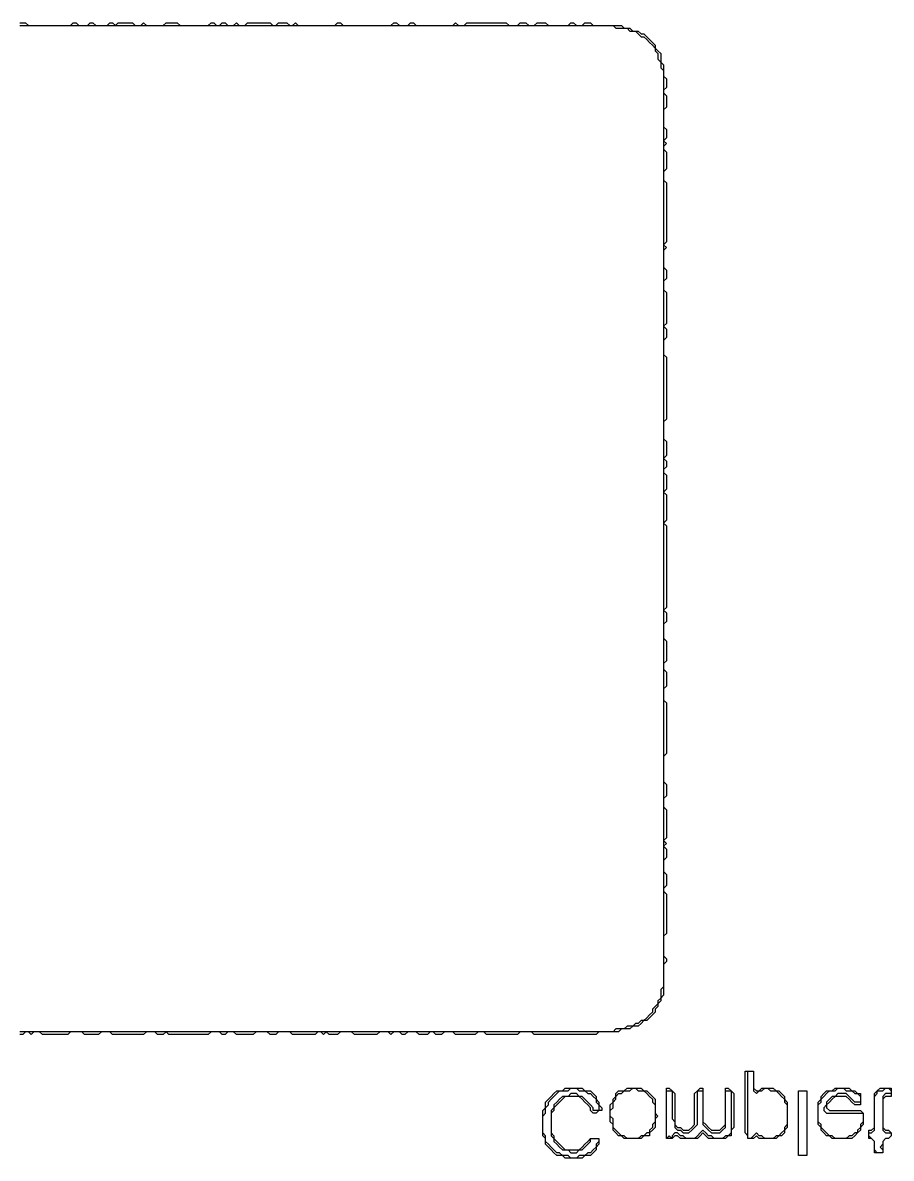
# Model space of a CAD drawing. Header units: metres. Extents: x 160 to 1373, y 49 to 936.
# Drawn here: x 469 to 778, y 49 to 453 of the extents above; entities that cross this region are included whole.
import ezdxf

# ---------------------------------------------------------------- set-up
doc = ezdxf.new("R2010")
doc.units = ezdxf.units.M

msp = doc.modelspace()

# ---------------------------------------------------------------- linework, layer by layer
msp.add_polyline3d([(468, 452, 0), (469, 452, 0), (470, 452, 0), (471, 452, 0), (472, 452, 0), (473, 452, 0), (474, 452, 0), (475, 452, 0), (476, 452, 0), (477, 452, 0), (478, 452, 0), (479, 452, 0), (480, 452, 0), (481, 452, 0), (482, 452, 0), (483, 452, 0), (484, 452, 0), (485, 452, 0), (486, 452, 0), (487, 452, 0), (488, 452, 0), (489, 452, 0), (490, 452, 0), (491, 452, 0), (492, 452, 0), (493, 452, 0), (494, 452, 0), (495, 452, 0), (496, 452, 0), (497, 452, 0), (498, 452, 0), (499, 452, 0), (500, 452, 0), (501, 452, 0), (502, 452, 0), (503, 452, 0), (504, 452, 0), (505, 452, 0), (506, 452, 0), (507, 452, 0), (508, 452, 0), (509, 452, 0), (510, 452, 0), (511, 452, 0), (512, 452, 0), (513, 452, 0), (514, 452, 0), (515, 452, 0), (516, 452, 0), (517, 452, 0), (518, 452, 0), (519, 452, 0), (520, 452, 0), (521, 452, 0), (522, 452, 0), (523, 452, 0), (524, 452, 0), (525, 452, 0), (526, 452, 0), (527, 452, 0), (528, 452, 0), (529, 452, 0), (530, 452, 0), (531, 452, 0), (532, 452, 0), (533, 452, 0), (534, 452, 0), (535, 452, 0), (536, 452, 0), (537, 452, 0), (538, 452, 0), (539, 452, 0), (540, 452, 0), (541, 452, 0), (542, 452, 0), (543, 452, 0), (544, 452, 0), (545, 452, 0), (546, 452, 0), (547, 452, 0), (548, 452, 0), (549, 452, 0), (550, 452, 0), (551, 452, 0), (552, 452, 0), (553, 452, 0), (554, 452, 0), (555, 452, 0), (556, 452, 0), (557, 452, 0), (558, 452, 0), (559, 452, 0), (560, 452, 0), (561, 452, 0), (562, 452, 0), (563, 452, 0), (564, 452, 0), (565, 452, 0), (566, 452, 0), (567, 452, 0), (568, 452, 0), (569, 452, 0), (570, 452, 0), (571, 452, 0), (572, 452, 0), (573, 452, 0), (574, 452, 0), (575, 452, 0), (576, 452, 0), (577, 452, 0), (578, 452, 0), (579, 452, 0), (580, 452, 0), (581, 452, 0), (582, 452, 0), (583, 452, 0), (584, 452, 0), (585, 452, 0), (586, 452, 0), (587, 452, 0), (588, 452, 0), (589, 452, 0), (590, 452, 0), (591, 452, 0), (592, 452, 0), (593, 452, 0), (594, 452, 0), (595, 452, 0), (596, 452, 0), (597, 452, 0), (598, 452, 0), (599, 452, 0), (600, 452, 0), (601, 452, 0), (602, 452, 0), (603, 452, 0), (604, 452, 0), (605, 452, 0), (606, 452, 0), (607, 452, 0), (608, 452, 0), (609, 452, 0), (610, 452, 0), (611, 452, 0), (612, 452, 0), (613, 452, 0), (614, 452, 0), (615, 452, 0), (616, 452, 0), (617, 452, 0), (618, 452, 0), (619, 452, 0), (620, 452, 0), (621, 452, 0), (622, 452, 0), (623, 452, 0), (624, 452, 0), (625, 452, 0), (626, 452, 0), (627, 452, 0), (628, 452, 0), (629, 452, 0), (630, 452, 0), (631, 452, 0), (632, 452, 0), (633, 452, 0), (634, 452, 0), (635, 452, 0), (636, 452, 0), (637, 452, 0), (638, 452, 0), (639, 452, 0), (640, 452, 0), (641, 452, 0), (642, 452, 0), (643, 452, 0), (644, 452, 0), (645, 452, 0), (646, 452, 0), (647, 452, 0), (648, 452, 0), (649, 452, 0), (650, 452, 0), (651, 452, 0), (652, 452, 0), (653, 452, 0), (654, 452, 0), (655, 452, 0), (656, 452, 0), (657, 452, 0), (658, 452, 0), (659, 452, 0), (660, 452, 0), (661, 452, 0), (662, 452, 0), (663, 452, 0), (664, 452, 0), (665, 452, 0), (666, 452, 0), (667, 452, 0), (668, 452, 0), (669, 452, 0), (670, 452, 0), (671, 452, 0), (672, 452, 0), (673, 452, 0), (674, 452, 0), (675, 452, 0), (676, 452, 0), (677, 452, 0), (678, 452, 0), (679, 452, 0), (680, 451, 0), (681, 451, 0), (682, 451, 0), (683, 451, 0), (684, 451, 0), (685, 450, 0), (686, 450, 0), (687, 450, 0), (688, 449, 0), (689, 448, 0), (690, 448, 0), (691, 447, 0), (692, 446, 0), (693, 445, 0), (694, 444, 0), (694, 443, 0), (695, 442, 0), (695, 441, 0), (695, 440, 0), (696, 439, 0), (696, 438, 0), (696, 437, 0), (697, 436, 0), (697, 435, 0), (697, 434, 0), (697, 433, 0), (697, 432, 0), (697, 431, 0), (697, 430, 0), (697, 429, 0), (697, 428, 0), (697, 427, 0), (697, 426, 0), (697, 425, 0), (697, 424, 0), (697, 423, 0), (697, 422, 0), (697, 421, 0), (697, 420, 0), (697, 419, 0), (697, 418, 0), (697, 417, 0), (697, 416, 0), (697, 415, 0), (697, 414, 0), (697, 413, 0), (697, 412, 0), (697, 411, 0), (697, 410, 0), (697, 409, 0), (697, 408, 0), (697, 407, 0), (697, 406, 0), (697, 405, 0), (697, 404, 0), (697, 403, 0), (697, 402, 0), (697, 401, 0), (697, 400, 0), (697, 399, 0), (697, 398, 0), (697, 397, 0), (697, 396, 0), (697, 395, 0), (697, 394, 0), (697, 393, 0), (697, 392, 0), (697, 391, 0), (697, 390, 0), (697, 389, 0), (697, 388, 0), (697, 387, 0), (697, 386, 0), (697, 385, 0), (697, 384, 0), (697, 383, 0), (697, 382, 0), (697, 381, 0), (697, 380, 0), (697, 379, 0), (697, 378, 0), (697, 377, 0), (697, 376, 0), (697, 375, 0), (697, 374, 0), (697, 373, 0), (697, 372, 0), (697, 371, 0), (697, 370, 0), (697, 369, 0), (697, 368, 0), (697, 367, 0), (697, 366, 0), (697, 365, 0), (697, 364, 0), (697, 363, 0), (697, 362, 0), (697, 361, 0), (697, 360, 0), (697, 359, 0), (697, 358, 0), (697, 357, 0), (697, 356, 0), (697, 355, 0), (697, 354, 0), (697, 353, 0), (697, 352, 0), (697, 351, 0), (697, 350, 0), (697, 349, 0), (697, 348, 0), (697, 347, 0), (697, 346, 0), (697, 345, 0), (697, 344, 0), (697, 343, 0), (697, 342, 0), (697, 341, 0), (697, 340, 0), (697, 339, 0), (697, 338, 0), (697, 337, 0), (697, 336, 0), (697, 335, 0), (697, 334, 0), (697, 333, 0), (697, 332, 0), (697, 331, 0), (697, 330, 0), (697, 329, 0), (697, 328, 0), (697, 327, 0), (697, 326, 0), (697, 325, 0), (697, 324, 0), (697, 323, 0), (697, 322, 0), (697, 321, 0), (697, 320, 0), (697, 319, 0), (697, 318, 0), (697, 317, 0), (697, 316, 0), (697, 315, 0), (697, 314, 0), (697, 313, 0), (697, 312, 0), (697, 311, 0), (697, 310, 0), (697, 309, 0), (697, 308, 0), (697, 307, 0), (697, 306, 0), (697, 305, 0), (697, 304, 0), (697, 303, 0), (697, 302, 0), (697, 301, 0), (697, 300, 0), (697, 299, 0), (697, 298, 0), (697, 297, 0), (697, 296, 0), (697, 295, 0), (697, 294, 0), (697, 293, 0), (697, 292, 0), (697, 291, 0), (697, 290, 0), (697, 289, 0), (697, 288, 0), (697, 287, 0), (697, 286, 0), (697, 285, 0), (697, 284, 0), (697, 283, 0), (697, 282, 0), (697, 281, 0), (697, 280, 0), (697, 279, 0), (697, 278, 0), (697, 277, 0), (697, 276, 0), (697, 275, 0), (697, 274, 0), (697, 273, 0), (697, 272, 0), (697, 271, 0), (697, 270, 0), (697, 269, 0), (697, 268, 0), (697, 267, 0), (697, 266, 0), (697, 265, 0), (697, 264, 0), (697, 263, 0), (697, 262, 0), (697, 261, 0), (697, 260, 0), (697, 259, 0), (697, 258, 0), (697, 257, 0), (697, 256, 0), (697, 255, 0), (697, 254, 0), (697, 253, 0), (697, 252, 0), (697, 251, 0), (697, 250, 0), (697, 249, 0), (697, 248, 0), (697, 247, 0), (697, 246, 0), (697, 245, 0), (697, 244, 0), (697, 243, 0), (697, 242, 0), (697, 241, 0), (697, 240, 0), (697, 239, 0), (697, 238, 0), (697, 237, 0), (697, 236, 0), (697, 235, 0), (697, 234, 0), (697, 233, 0), (697, 232, 0), (697, 231, 0), (697, 230, 0), (697, 229, 0), (697, 228, 0), (697, 227, 0), (697, 226, 0), (697, 225, 0), (697, 224, 0), (697, 223, 0), (697, 222, 0), (697, 221, 0), (697, 220, 0), (697, 219, 0), (697, 218, 0), (697, 217, 0), (697, 216, 0), (697, 215, 0), (697, 214, 0), (697, 213, 0), (697, 212, 0), (697, 211, 0), (697, 210, 0), (697, 209, 0), (697, 208, 0), (697, 207, 0), (697, 206, 0), (697, 205, 0), (697, 204, 0), (697, 203, 0), (697, 202, 0), (697, 201, 0), (697, 200, 0), (697, 199, 0), (697, 198, 0), (697, 197, 0), (697, 196, 0), (697, 195, 0), (697, 194, 0), (697, 193, 0), (697, 192, 0), (697, 191, 0), (697, 190, 0), (697, 189, 0), (697, 188, 0), (697, 187, 0), (697, 186, 0), (697, 185, 0), (697, 184, 0), (697, 183, 0), (697, 182, 0), (697, 181, 0), (697, 180, 0), (697, 179, 0), (697, 178, 0), (697, 177, 0), (697, 176, 0), (697, 175, 0), (697, 174, 0), (697, 173, 0), (697, 172, 0), (697, 171, 0), (697, 170, 0), (697, 169, 0), (697, 168, 0), (697, 167, 0), (697, 166, 0), (697, 165, 0), (697, 164, 0), (697, 163, 0), (697, 162, 0), (697, 161, 0), (697, 160, 0), (697, 159, 0), (697, 158, 0), (697, 157, 0), (697, 156, 0), (697, 155, 0), (697, 154, 0), (697, 153, 0), (697, 152, 0), (697, 151, 0), (697, 150, 0), (697, 149, 0), (697, 148, 0), (697, 147, 0), (697, 146, 0), (697, 145, 0), (697, 144, 0), (697, 143, 0), (697, 142, 0), (697, 141, 0), (697, 140, 0), (697, 139, 0), (697, 138, 0), (697, 137, 0), (697, 136, 0), (697, 135, 0), (697, 134, 0), (697, 133, 0), (697, 132, 0), (697, 131, 0), (697, 130, 0), (697, 129, 0), (697, 128, 0), (697, 127, 0), (697, 126, 0), (697, 125, 0), (697, 124, 0), (697, 123, 0), (697, 122, 0), (697, 121, 0), (697, 120, 0), (697, 119, 0), (697, 118, 0), (697, 117, 0), (697, 116, 0), (697, 115, 0), (697, 114, 0), (697, 113, 0), (697, 112, 0), (697, 111, 0), (697, 110, 0), (696, 109, 0), (696, 108, 0), (696, 107, 0), (696, 106, 0), (695, 105, 0), (695, 104, 0), (694, 103, 0), (693, 102, 0), (693, 101, 0), (692, 100, 0), (691, 99, 0), (690, 98, 0), (689, 98, 0), (688, 97, 0), (687, 97, 0), (686, 96, 0), (685, 96, 0), (684, 96, 0), (683, 95, 0), (682, 95, 0), (681, 95, 0), (680, 95, 0), (679, 94, 0), (678, 94, 0), (677, 94, 0), (676, 94, 0), (675, 94, 0), (674, 94, 0), (673, 94, 0), (672, 94, 0), (671, 94, 0), (670, 94, 0), (669, 94, 0), (668, 94, 0), (667, 94, 0), (666, 94, 0), (665, 94, 0), (664, 94, 0), (663, 94, 0), (662, 94, 0), (661, 94, 0), (660, 94, 0), (659, 94, 0), (658, 94, 0), (657, 94, 0), (656, 94, 0), (655, 94, 0), (654, 94, 0), (653, 94, 0), (652, 94, 0), (651, 94, 0), (650, 94, 0), (649, 94, 0), (648, 94, 0), (647, 94, 0), (646, 94, 0), (645, 94, 0), (644, 94, 0), (643, 94, 0), (642, 94, 0), (641, 94, 0), (640, 94, 0), (639, 94, 0), (638, 94, 0), (637, 94, 0), (636, 94, 0), (635, 94, 0), (634, 94, 0), (633, 94, 0), (632, 94, 0), (631, 94, 0), (630, 94, 0), (629, 94, 0), (628, 94, 0), (627, 94, 0), (626, 94, 0), (625, 94, 0), (624, 94, 0), (623, 94, 0), (622, 94, 0), (621, 94, 0), (620, 94, 0), (619, 94, 0), (618, 94, 0), (617, 94, 0), (616, 94, 0), (615, 94, 0), (614, 94, 0), (613, 94, 0), (612, 94, 0), (611, 94, 0), (610, 94, 0), (609, 94, 0), (608, 94, 0), (607, 94, 0), (606, 94, 0), (605, 94, 0), (604, 94, 0), (603, 94, 0), (602, 94, 0), (601, 94, 0), (600, 94, 0), (599, 94, 0), (598, 94, 0), (597, 94, 0), (596, 94, 0), (595, 94, 0), (594, 94, 0), (593, 94, 0), (592, 94, 0), (591, 94, 0), (590, 94, 0), (589, 94, 0), (588, 94, 0), (587, 94, 0), (586, 94, 0), (585, 94, 0), (584, 94, 0), (583, 94, 0), (582, 94, 0), (581, 94, 0), (580, 94, 0), (579, 94, 0), (578, 94, 0), (577, 94, 0), (576, 94, 0), (575, 94, 0), (574, 94, 0), (573, 94, 0), (572, 94, 0), (571, 94, 0), (570, 94, 0), (569, 94, 0), (568, 94, 0), (567, 94, 0), (566, 94, 0), (565, 94, 0), (564, 94, 0), (563, 94, 0), (562, 94, 0), (561, 94, 0), (560, 94, 0), (559, 94, 0), (558, 94, 0), (557, 94, 0), (556, 94, 0), (555, 94, 0), (554, 94, 0), (553, 94, 0), (552, 94, 0), (551, 94, 0), (550, 94, 0), (549, 94, 0), (548, 94, 0), (547, 94, 0), (546, 94, 0), (545, 94, 0), (544, 94, 0), (543, 94, 0), (542, 94, 0), (541, 94, 0), (540, 94, 0), (539, 94, 0), (538, 94, 0), (537, 94, 0), (536, 94, 0), (535, 94, 0), (534, 94, 0), (533, 94, 0), (532, 94, 0), (531, 94, 0), (530, 94, 0), (529, 94, 0), (528, 94, 0), (527, 94, 0), (526, 94, 0), (525, 94, 0), (524, 94, 0), (523, 94, 0), (522, 94, 0), (521, 94, 0), (520, 94, 0), (519, 94, 0), (518, 94, 0), (517, 94, 0), (516, 94, 0), (515, 94, 0), (514, 94, 0), (513, 94, 0), (512, 94, 0), (511, 94, 0), (510, 94, 0), (509, 94, 0), (508, 94, 0), (507, 94, 0), (506, 94, 0), (505, 94, 0), (504, 94, 0), (503, 94, 0), (502, 94, 0), (501, 94, 0), (500, 94, 0), (499, 94, 0), (498, 94, 0), (497, 94, 0), (496, 94, 0), (495, 94, 0), (494, 94, 0), (493, 94, 0), (492, 94, 0), (491, 94, 0), (490, 94, 0), (489, 94, 0), (488, 94, 0), (487, 94, 0), (486, 94, 0), (485, 94, 0), (484, 94, 0), (483, 94, 0), (482, 94, 0), (481, 94, 0), (480, 94, 0), (479, 94, 0), (478, 94, 0), (477, 94, 0), (476, 94, 0), (475, 94, 0), (474, 94, 0), (473, 94, 0), (472, 94, 0), (471, 94, 0), (470, 94, 0), (469, 94, 0), (468, 94, 0)])
for points in [[(727, 56, 0), (727, 57, 0), (727, 58, 0), (727, 59, 0), (727, 60, 0), (727, 61, 0), (727, 62, 0), (727, 63, 0), (727, 64, 0), (727, 65, 0), (727, 66, 0), (727, 67, 0), (727, 68, 0), (727, 69, 0), (727, 70, 0), (727, 71, 0), (727, 72, 0), (727, 73, 0), (727, 74, 0), (727, 75, 0), (727, 76, 0), (727, 77, 0), (727, 78, 0), (727, 79, 0), (727, 80, 0), (728, 80, 0), (729, 80, 0), (729, 79, 0), (729, 78, 0), (729, 77, 0), (729, 76, 0), (729, 75, 0), (729, 74, 0), (729, 73, 0), (730, 72, 0), (731, 73, 0), (732, 73, 0), (733, 74, 0), (734, 74, 0), (735, 73, 0), (736, 73, 0), (737, 73, 0), (738, 72, 0), (739, 71, 0), (740, 70, 0), (740, 69, 0), (741, 68, 0), (741, 67, 0), (741, 66, 0), (741, 65, 0), (741, 64, 0), (741, 63, 0), (741, 62, 0), (741, 61, 0), (740, 60, 0), (740, 59, 0), (739, 58, 0), (738, 57, 0), (737, 57, 0), (736, 56, 0), (735, 56, 0), (734, 56, 0), (733, 56, 0), (732, 57, 0), (731, 57, 0), (730, 58, 0), (729, 57, 0), (728, 56, 0)], [(664, 49, 0), (663, 50, 0), (662, 50, 0), (661, 50, 0), (660, 51, 0), (659, 51, 0), (658, 52, 0), (657, 53, 0), (656, 54, 0), (655, 55, 0), (655, 56, 0), (655, 57, 0), (654, 58, 0), (654, 59, 0), (654, 60, 0), (654, 61, 0), (654, 62, 0), (654, 63, 0), (654, 64, 0), (655, 65, 0), (655, 66, 0), (655, 67, 0), (656, 68, 0), (656, 69, 0), (657, 70, 0), (658, 71, 0), (659, 72, 0), (660, 73, 0), (661, 73, 0), (662, 73, 0), (663, 73, 0), (664, 74, 0), (665, 74, 0), (666, 74, 0), (667, 73, 0), (668, 73, 0), (669, 73, 0), (670, 72, 0), (671, 72, 0), (672, 71, 0), (673, 70, 0), (673, 69, 0), (674, 68, 0), (674, 67, 0), (674, 66, 0), (673, 66, 0), (672, 66, 0), (672, 67, 0), (671, 68, 0), (670, 69, 0), (669, 70, 0), (668, 71, 0), (667, 71, 0), (666, 72, 0), (665, 72, 0), (664, 72, 0), (663, 71, 0), (662, 71, 0), (661, 71, 0), (660, 70, 0), (659, 69, 0), (658, 68, 0), (658, 67, 0), (657, 66, 0), (657, 65, 0), (657, 64, 0), (657, 63, 0), (657, 62, 0), (657, 61, 0), (657, 60, 0), (657, 59, 0), (657, 58, 0), (657, 57, 0), (658, 56, 0), (658, 55, 0), (659, 54, 0), (660, 53, 0), (661, 52, 0), (662, 52, 0), (663, 52, 0), (664, 51, 0), (665, 51, 0), (666, 51, 0), (667, 52, 0), (668, 52, 0), (669, 53, 0), (670, 54, 0), (671, 55, 0), (671, 56, 0), (672, 56, 0), (673, 56, 0), (674, 56, 0), (674, 55, 0), (673, 54, 0), (673, 53, 0), (672, 52, 0), (671, 51, 0), (670, 51, 0), (669, 50, 0), (668, 50, 0), (667, 50, 0), (666, 49, 0), (665, 49, 0)], [(684, 56, 0), (683, 57, 0), (682, 57, 0), (681, 58, 0), (680, 59, 0), (679, 60, 0), (679, 61, 0), (679, 62, 0), (679, 63, 0), (678, 64, 0), (678, 65, 0), (678, 66, 0), (679, 67, 0), (679, 68, 0), (679, 69, 0), (680, 70, 0), (680, 71, 0), (681, 72, 0), (682, 72, 0), (683, 73, 0), (684, 73, 0), (685, 73, 0), (686, 74, 0), (687, 74, 0), (688, 73, 0), (689, 73, 0), (690, 73, 0), (691, 72, 0), (692, 71, 0), (693, 70, 0), (693, 69, 0), (694, 68, 0), (694, 67, 0), (694, 66, 0), (694, 65, 0), (694, 64, 0), (694, 63, 0), (694, 62, 0), (693, 61, 0), (693, 60, 0), (692, 59, 0), (692, 58, 0), (691, 58, 0), (690, 57, 0), (689, 57, 0), (688, 56, 0), (687, 56, 0), (686, 56, 0), (685, 56, 0)], [(698, 56, 0), (698, 57, 0), (698, 58, 0), (698, 59, 0), (698, 60, 0), (698, 61, 0), (698, 62, 0), (698, 63, 0), (698, 64, 0), (698, 65, 0), (698, 66, 0), (698, 67, 0), (698, 68, 0), (698, 69, 0), (698, 70, 0), (698, 71, 0), (698, 72, 0), (698, 73, 0), (699, 73, 0), (700, 73, 0), (700, 72, 0), (700, 71, 0), (700, 70, 0), (700, 69, 0), (700, 68, 0), (700, 67, 0), (700, 66, 0), (700, 65, 0), (700, 64, 0), (700, 63, 0), (701, 62, 0), (701, 61, 0), (701, 60, 0), (702, 59, 0), (703, 59, 0), (704, 58, 0), (705, 58, 0), (706, 58, 0), (707, 59, 0), (708, 60, 0), (709, 61, 0), (709, 62, 0), (709, 63, 0), (709, 64, 0), (709, 65, 0), (709, 66, 0), (709, 67, 0), (709, 68, 0), (709, 69, 0), (709, 70, 0), (709, 71, 0), (709, 72, 0), (709, 73, 0), (710, 73, 0), (711, 73, 0), (711, 72, 0), (711, 71, 0), (711, 70, 0), (711, 69, 0), (711, 68, 0), (711, 67, 0), (711, 66, 0), (711, 65, 0), (711, 64, 0), (711, 63, 0), (711, 62, 0), (711, 61, 0), (712, 60, 0), (713, 59, 0), (714, 58, 0), (715, 58, 0), (716, 58, 0), (717, 58, 0), (718, 59, 0), (719, 60, 0), (719, 61, 0), (719, 62, 0), (719, 63, 0), (719, 64, 0), (719, 65, 0), (719, 66, 0), (719, 67, 0), (719, 68, 0), (719, 69, 0), (719, 70, 0), (719, 71, 0), (719, 72, 0), (719, 73, 0), (720, 73, 0), (721, 73, 0), (721, 72, 0), (721, 71, 0), (721, 70, 0), (721, 69, 0), (721, 68, 0), (721, 67, 0), (721, 66, 0), (721, 65, 0), (721, 64, 0), (721, 63, 0), (721, 62, 0), (721, 61, 0), (721, 60, 0), (721, 59, 0), (721, 58, 0), (720, 57, 0), (719, 57, 0), (718, 56, 0), (717, 56, 0), (716, 56, 0), (715, 56, 0), (714, 57, 0), (713, 57, 0), (712, 58, 0), (711, 59, 0), (710, 58, 0), (709, 57, 0), (708, 56, 0), (707, 56, 0), (706, 56, 0), (705, 56, 0), (704, 57, 0), (703, 57, 0), (702, 58, 0), (701, 58, 0), (700, 57, 0), (700, 56, 0), (699, 57, 0)], [(745, 50, 0), (745, 51, 0), (745, 52, 0), (745, 53, 0), (745, 54, 0), (745, 55, 0), (745, 56, 0), (745, 57, 0), (745, 58, 0), (745, 59, 0), (745, 60, 0), (745, 61, 0), (745, 62, 0), (745, 63, 0), (745, 64, 0), (745, 65, 0), (745, 66, 0), (745, 67, 0), (745, 68, 0), (745, 69, 0), (745, 70, 0), (745, 71, 0), (745, 72, 0), (745, 73, 0), (746, 73, 0), (747, 73, 0), (748, 73, 0), (748, 72, 0), (748, 71, 0), (748, 70, 0), (748, 69, 0), (748, 68, 0), (748, 67, 0), (748, 66, 0), (748, 65, 0), (748, 64, 0), (748, 63, 0), (748, 62, 0), (748, 61, 0), (748, 60, 0), (748, 59, 0), (748, 58, 0), (748, 57, 0), (748, 56, 0), (748, 55, 0), (748, 54, 0), (748, 53, 0), (748, 52, 0), (748, 51, 0), (748, 50, 0), (747, 50, 0), (746, 50, 0)], [(758, 56, 0), (757, 57, 0), (756, 57, 0), (755, 58, 0), (754, 59, 0), (753, 60, 0), (753, 61, 0), (752, 62, 0), (752, 63, 0), (752, 64, 0), (752, 65, 0), (752, 66, 0), (752, 67, 0), (752, 68, 0), (753, 69, 0), (753, 70, 0), (754, 71, 0), (755, 72, 0), (756, 73, 0), (757, 73, 0), (758, 73, 0), (759, 74, 0), (760, 74, 0), (761, 74, 0), (762, 73, 0), (763, 73, 0), (764, 73, 0), (765, 72, 0), (766, 72, 0), (767, 71, 0), (767, 70, 0), (767, 69, 0), (766, 69, 0), (765, 69, 0), (764, 70, 0), (763, 71, 0), (762, 72, 0), (761, 72, 0), (760, 72, 0), (759, 72, 0), (758, 71, 0), (757, 71, 0), (756, 70, 0), (755, 69, 0), (755, 68, 0), (754, 67, 0), (754, 66, 0), (755, 65, 0), (756, 65, 0), (757, 65, 0), (758, 65, 0), (759, 65, 0), (760, 65, 0), (761, 65, 0), (762, 65, 0), (763, 65, 0), (764, 65, 0), (765, 65, 0), (766, 65, 0), (767, 65, 0), (768, 65, 0), (768, 64, 0), (768, 63, 0), (768, 62, 0), (767, 61, 0), (767, 60, 0), (766, 59, 0), (766, 58, 0), (765, 58, 0), (764, 57, 0), (763, 57, 0), (762, 56, 0), (761, 56, 0), (760, 56, 0), (759, 56, 0)], [(773, 51, 0), (772, 52, 0), (772, 53, 0), (772, 54, 0), (772, 55, 0), (771, 56, 0), (770, 57, 0), (770, 58, 0), (771, 58, 0), (772, 59, 0), (772, 60, 0), (772, 61, 0), (772, 62, 0), (772, 63, 0), (772, 64, 0), (772, 65, 0), (772, 66, 0), (772, 67, 0), (772, 68, 0), (772, 69, 0), (772, 70, 0), (772, 71, 0), (773, 72, 0), (773, 73, 0), (774, 73, 0), (775, 73, 0), (776, 74, 0), (777, 74, 0), (778, 73, 0), (778, 72, 0), (777, 72, 0), (776, 72, 0), (775, 71, 0), (775, 70, 0), (775, 69, 0), (775, 68, 0), (775, 67, 0), (775, 66, 0), (775, 65, 0), (775, 64, 0), (775, 63, 0), (775, 62, 0), (775, 61, 0), (775, 60, 0), (775, 59, 0), (776, 58, 0), (777, 58, 0), (778, 58, 0), (778, 57, 0), (777, 56, 0), (776, 56, 0), (775, 55, 0), (775, 54, 0), (774, 53, 0), (775, 52, 0), (775, 51, 0), (774, 51, 0)]]:
    msp.add_polyline3d(points, close=True)
at = {"layer": '1'}
msp.add_polyline3d([(468, 453, 0), (469, 453, 0), (470, 453, 0), (471, 452, 0), (472, 452, 0), (473, 452, 0), (474, 452, 0), (475, 452, 0), (476, 452, 0), (477, 452, 0), (478, 452, 0), (479, 452, 0), (480, 452, 0), (481, 452, 0), (482, 452, 0), (483, 452, 0), (484, 452, 0), (485, 452, 0), (486, 452, 0), (487, 453, 0), (488, 453, 0), (489, 452, 0), (490, 452, 0), (491, 452, 0), (492, 452, 0), (493, 453, 0), (494, 453, 0), (495, 452, 0), (496, 452, 0), (497, 452, 0), (498, 452, 0), (499, 452, 0), (500, 453, 0), (501, 453, 0), (502, 452, 0), (503, 453, 0), (504, 453, 0), (505, 453, 0), (506, 453, 0), (507, 453, 0), (508, 453, 0), (509, 452, 0), (510, 452, 0), (511, 452, 0), (512, 453, 0), (513, 452, 0), (514, 452, 0), (515, 452, 0), (516, 452, 0), (517, 452, 0), (518, 452, 0), (519, 452, 0), (520, 453, 0), (521, 453, 0), (522, 453, 0), (523, 453, 0), (524, 453, 0), (525, 452, 0), (526, 452, 0), (527, 452, 0), (528, 452, 0), (529, 452, 0), (530, 452, 0), (531, 452, 0), (532, 452, 0), (533, 452, 0), (534, 452, 0), (535, 452, 0), (536, 453, 0), (537, 453, 0), (538, 452, 0), (539, 452, 0), (540, 453, 0), (541, 453, 0), (542, 452, 0), (543, 452, 0), (544, 452, 0), (545, 453, 0), (546, 452, 0), (547, 452, 0), (548, 452, 0), (549, 453, 0), (550, 453, 0), (551, 453, 0), (552, 453, 0), (553, 453, 0), (554, 453, 0), (555, 453, 0), (556, 453, 0), (557, 453, 0), (558, 452, 0), (559, 452, 0), (560, 453, 0), (561, 453, 0), (562, 453, 0), (563, 453, 0), (564, 452, 0), (565, 452, 0), (566, 453, 0), (567, 452, 0), (568, 452, 0), (569, 452, 0), (570, 452, 0), (571, 452, 0), (572, 452, 0), (573, 452, 0), (574, 452, 0), (575, 452, 0), (576, 452, 0), (577, 452, 0), (578, 452, 0), (579, 452, 0), (580, 452, 0), (581, 453, 0), (582, 453, 0), (583, 452, 0), (584, 452, 0), (585, 452, 0), (586, 452, 0), (587, 452, 0), (588, 452, 0), (589, 452, 0), (590, 452, 0), (591, 452, 0), (592, 452, 0), (593, 452, 0), (594, 452, 0), (595, 452, 0), (596, 452, 0), (597, 452, 0), (598, 452, 0), (599, 452, 0), (600, 452, 0), (601, 453, 0), (602, 453, 0), (603, 452, 0), (604, 452, 0), (605, 452, 0), (606, 452, 0), (607, 453, 0), (608, 453, 0), (609, 452, 0), (610, 452, 0), (611, 452, 0), (612, 452, 0), (613, 452, 0), (614, 452, 0), (615, 452, 0), (616, 452, 0), (617, 452, 0), (618, 452, 0), (619, 452, 0), (620, 452, 0), (621, 452, 0), (622, 452, 0), (623, 453, 0), (624, 452, 0), (625, 452, 0), (626, 452, 0), (627, 453, 0), (628, 453, 0), (629, 453, 0), (630, 453, 0), (631, 453, 0), (632, 453, 0), (633, 453, 0), (634, 453, 0), (635, 453, 0), (636, 453, 0), (637, 453, 0), (638, 453, 0), (639, 453, 0), (640, 453, 0), (641, 453, 0), (642, 452, 0), (643, 452, 0), (644, 452, 0), (645, 452, 0), (646, 453, 0), (647, 453, 0), (648, 453, 0), (649, 452, 0), (650, 452, 0), (651, 452, 0), (652, 453, 0), (653, 453, 0), (654, 453, 0), (655, 453, 0), (656, 452, 0), (657, 452, 0), (658, 452, 0), (659, 452, 0), (660, 452, 0), (661, 452, 0), (662, 452, 0), (663, 452, 0), (664, 453, 0), (665, 453, 0), (666, 452, 0), (667, 452, 0), (668, 452, 0), (669, 453, 0), (670, 453, 0), (671, 453, 0), (672, 452, 0), (673, 452, 0), (674, 452, 0), (675, 452, 0), (676, 452, 0), (677, 452, 0), (678, 452, 0), (679, 452, 0), (680, 452, 0), (681, 452, 0), (682, 452, 0), (683, 451, 0), (684, 451, 0), (685, 451, 0), (686, 450, 0), (687, 450, 0), (688, 450, 0), (689, 449, 0), (690, 449, 0), (691, 448, 0), (692, 447, 0), (693, 446, 0), (694, 445, 0), (694, 444, 0), (695, 443, 0), (696, 442, 0), (696, 441, 0), (696, 440, 0), (696, 439, 0), (697, 438, 0), (697, 437, 0), (697, 436, 0), (697, 435, 0), (697, 434, 0), (698, 433, 0), (698, 432, 0), (698, 431, 0), (698, 430, 0), (697, 429, 0), (697, 428, 0), (698, 427, 0), (698, 426, 0), (698, 425, 0), (698, 424, 0), (698, 423, 0), (697, 422, 0), (697, 421, 0), (697, 420, 0), (697, 419, 0), (697, 418, 0), (697, 417, 0), (697, 416, 0), (698, 415, 0), (698, 414, 0), (698, 413, 0), (698, 412, 0), (697, 411, 0), (698, 410, 0), (697, 409, 0), (697, 408, 0), (698, 407, 0), (698, 406, 0), (698, 405, 0), (698, 404, 0), (698, 403, 0), (698, 402, 0), (698, 401, 0), (697, 400, 0), (697, 399, 0), (697, 398, 0), (697, 397, 0), (698, 396, 0), (698, 395, 0), (698, 394, 0), (698, 393, 0), (698, 392, 0), (698, 391, 0), (698, 390, 0), (698, 389, 0), (698, 388, 0), (698, 387, 0), (698, 386, 0), (698, 385, 0), (698, 384, 0), (698, 383, 0), (698, 382, 0), (698, 381, 0), (698, 380, 0), (698, 379, 0), (698, 378, 0), (698, 377, 0), (698, 376, 0), (698, 375, 0), (697, 374, 0), (698, 373, 0), (697, 372, 0), (697, 371, 0), (697, 370, 0), (697, 369, 0), (697, 368, 0), (697, 367, 0), (697, 366, 0), (698, 365, 0), (698, 364, 0), (698, 363, 0), (698, 362, 0), (697, 361, 0), (697, 360, 0), (697, 359, 0), (697, 358, 0), (698, 357, 0), (698, 356, 0), (698, 355, 0), (698, 354, 0), (698, 353, 0), (698, 352, 0), (698, 351, 0), (698, 350, 0), (698, 349, 0), (698, 348, 0), (698, 347, 0), (698, 346, 0), (697, 345, 0), (698, 344, 0), (698, 343, 0), (698, 342, 0), (698, 341, 0), (697, 340, 0), (697, 339, 0), (697, 338, 0), (697, 337, 0), (697, 336, 0), (697, 335, 0), (698, 334, 0), (698, 333, 0), (698, 332, 0), (698, 331, 0), (698, 330, 0), (698, 329, 0), (698, 328, 0), (698, 327, 0), (698, 326, 0), (698, 325, 0), (698, 324, 0), (698, 323, 0), (698, 322, 0), (698, 321, 0), (698, 320, 0), (698, 319, 0), (698, 318, 0), (698, 317, 0), (698, 316, 0), (698, 315, 0), (698, 314, 0), (698, 313, 0), (698, 312, 0), (697, 311, 0), (697, 310, 0), (697, 309, 0), (697, 308, 0), (697, 307, 0), (697, 306, 0), (697, 305, 0), (698, 304, 0), (698, 303, 0), (698, 302, 0), (698, 301, 0), (698, 300, 0), (698, 299, 0), (697, 298, 0), (698, 297, 0), (698, 296, 0), (698, 295, 0), (697, 294, 0), (697, 293, 0), (698, 292, 0), (698, 291, 0), (698, 290, 0), (698, 289, 0), (698, 288, 0), (698, 287, 0), (697, 286, 0), (698, 285, 0), (698, 284, 0), (698, 283, 0), (698, 282, 0), (698, 281, 0), (698, 280, 0), (698, 279, 0), (698, 278, 0), (698, 277, 0), (698, 276, 0), (697, 275, 0), (698, 274, 0), (698, 273, 0), (698, 272, 0), (698, 271, 0), (698, 270, 0), (698, 269, 0), (698, 268, 0), (698, 267, 0), (698, 266, 0), (698, 265, 0), (698, 264, 0), (698, 263, 0), (698, 262, 0), (698, 261, 0), (698, 260, 0), (698, 259, 0), (698, 258, 0), (698, 257, 0), (698, 256, 0), (698, 255, 0), (698, 254, 0), (698, 253, 0), (698, 252, 0), (698, 251, 0), (698, 250, 0), (698, 249, 0), (698, 248, 0), (698, 247, 0), (698, 246, 0), (698, 245, 0), (697, 244, 0), (698, 243, 0), (698, 242, 0), (698, 241, 0), (698, 240, 0), (697, 239, 0), (697, 238, 0), (697, 237, 0), (697, 236, 0), (697, 235, 0), (697, 234, 0), (698, 233, 0), (698, 232, 0), (698, 231, 0), (698, 230, 0), (698, 229, 0), (698, 228, 0), (698, 227, 0), (698, 226, 0), (697, 225, 0), (697, 224, 0), (697, 223, 0), (698, 222, 0), (698, 221, 0), (698, 220, 0), (698, 219, 0), (698, 218, 0), (698, 217, 0), (697, 216, 0), (697, 215, 0), (697, 214, 0), (697, 213, 0), (697, 212, 0), (698, 211, 0), (698, 210, 0), (698, 209, 0), (698, 208, 0), (698, 207, 0), (698, 206, 0), (698, 205, 0), (698, 204, 0), (698, 203, 0), (698, 202, 0), (698, 201, 0), (698, 200, 0), (698, 199, 0), (698, 198, 0), (698, 197, 0), (698, 196, 0), (698, 195, 0), (698, 194, 0), (698, 193, 0), (697, 192, 0), (697, 191, 0), (697, 190, 0), (697, 189, 0), (697, 188, 0), (697, 187, 0), (697, 186, 0), (697, 185, 0), (697, 184, 0), (697, 183, 0), (698, 182, 0), (698, 181, 0), (698, 180, 0), (698, 179, 0), (698, 178, 0), (697, 177, 0), (697, 176, 0), (697, 175, 0), (697, 174, 0), (698, 173, 0), (698, 172, 0), (698, 171, 0), (698, 170, 0), (698, 169, 0), (698, 168, 0), (698, 167, 0), (698, 166, 0), (698, 165, 0), (698, 164, 0), (698, 163, 0), (697, 162, 0), (698, 161, 0), (697, 160, 0), (698, 159, 0), (698, 158, 0), (698, 157, 0), (698, 156, 0), (697, 155, 0), (697, 154, 0), (697, 153, 0), (697, 152, 0), (697, 151, 0), (698, 150, 0), (698, 149, 0), (698, 148, 0), (698, 147, 0), (698, 146, 0), (697, 145, 0), (697, 144, 0), (698, 143, 0), (698, 142, 0), (698, 141, 0), (698, 140, 0), (698, 139, 0), (698, 138, 0), (698, 137, 0), (698, 136, 0), (698, 135, 0), (698, 134, 0), (698, 133, 0), (698, 132, 0), (698, 131, 0), (698, 130, 0), (698, 129, 0), (697, 128, 0), (697, 127, 0), (697, 126, 0), (697, 125, 0), (697, 124, 0), (697, 123, 0), (697, 122, 0), (697, 121, 0), (698, 120, 0), (698, 119, 0), (697, 118, 0), (697, 117, 0), (697, 116, 0), (697, 115, 0), (697, 114, 0), (697, 113, 0), (697, 112, 0), (697, 111, 0), (697, 110, 0), (697, 109, 0), (697, 108, 0), (697, 107, 0), (696, 106, 0), (696, 105, 0), (695, 104, 0), (695, 103, 0), (694, 102, 0), (694, 101, 0), (693, 100, 0), (692, 99, 0), (691, 98, 0), (690, 98, 0), (689, 97, 0), (688, 96, 0), (687, 96, 0), (686, 96, 0), (685, 95, 0), (684, 95, 0), (683, 95, 0), (682, 95, 0), (681, 94, 0), (680, 94, 0), (679, 94, 0), (678, 94, 0), (677, 94, 0), (676, 94, 0), (675, 94, 0), (674, 94, 0), (673, 93, 0), (672, 93, 0), (671, 93, 0), (670, 93, 0), (669, 93, 0), (668, 93, 0), (667, 93, 0), (666, 93, 0), (665, 93, 0), (664, 93, 0), (663, 93, 0), (662, 93, 0), (661, 93, 0), (660, 93, 0), (659, 93, 0), (658, 93, 0), (657, 93, 0), (656, 93, 0), (655, 93, 0), (654, 93, 0), (653, 93, 0), (652, 93, 0), (651, 93, 0), (650, 94, 0), (649, 94, 0), (648, 94, 0), (647, 94, 0), (646, 94, 0), (645, 93, 0), (644, 93, 0), (643, 93, 0), (642, 93, 0), (641, 93, 0), (640, 93, 0), (639, 93, 0), (638, 93, 0), (637, 93, 0), (636, 93, 0), (635, 93, 0), (634, 93, 0), (633, 94, 0), (632, 94, 0), (631, 94, 0), (630, 93, 0), (629, 93, 0), (628, 93, 0), (627, 93, 0), (626, 93, 0), (625, 93, 0), (624, 93, 0), (623, 93, 0), (622, 94, 0), (621, 94, 0), (620, 94, 0), (619, 94, 0), (618, 93, 0), (617, 93, 0), (616, 93, 0), (615, 94, 0), (614, 94, 0), (613, 93, 0), (612, 93, 0), (611, 93, 0), (610, 93, 0), (609, 94, 0), (608, 94, 0), (607, 94, 0), (606, 94, 0), (605, 93, 0), (604, 93, 0), (603, 94, 0), (602, 94, 0), (601, 94, 0), (600, 93, 0), (599, 94, 0), (598, 94, 0), (597, 94, 0), (596, 94, 0), (595, 93, 0), (594, 93, 0), (593, 93, 0), (592, 93, 0), (591, 93, 0), (590, 93, 0), (589, 93, 0), (588, 93, 0), (587, 93, 0), (586, 94, 0), (585, 94, 0), (584, 94, 0), (583, 94, 0), (582, 94, 0), (581, 93, 0), (580, 93, 0), (579, 93, 0), (578, 93, 0), (577, 94, 0), (576, 93, 0), (575, 94, 0), (574, 94, 0), (573, 93, 0), (572, 93, 0), (571, 93, 0), (570, 93, 0), (569, 93, 0), (568, 93, 0), (567, 93, 0), (566, 93, 0), (565, 93, 0), (564, 94, 0), (563, 94, 0), (562, 94, 0), (561, 94, 0), (560, 94, 0), (559, 93, 0), (558, 93, 0), (557, 93, 0), (556, 94, 0), (555, 94, 0), (554, 94, 0), (553, 94, 0), (552, 94, 0), (551, 93, 0), (550, 93, 0), (549, 93, 0), (548, 93, 0), (547, 93, 0), (546, 93, 0), (545, 93, 0), (544, 94, 0), (543, 94, 0), (542, 94, 0), (541, 93, 0), (540, 93, 0), (539, 94, 0), (538, 94, 0), (537, 94, 0), (536, 94, 0), (535, 93, 0), (534, 93, 0), (533, 93, 0), (532, 93, 0), (531, 93, 0), (530, 93, 0), (529, 93, 0), (528, 93, 0), (527, 93, 0), (526, 93, 0), (525, 93, 0), (524, 93, 0), (523, 93, 0), (522, 93, 0), (521, 93, 0), (520, 94, 0), (519, 93, 0), (518, 93, 0), (517, 93, 0), (516, 94, 0), (515, 94, 0), (514, 94, 0), (513, 94, 0), (512, 93, 0), (511, 93, 0), (510, 93, 0), (509, 93, 0), (508, 93, 0), (507, 93, 0), (506, 93, 0), (505, 93, 0), (504, 93, 0), (503, 93, 0), (502, 93, 0), (501, 93, 0), (500, 94, 0), (499, 94, 0), (498, 94, 0), (497, 94, 0), (496, 93, 0), (495, 93, 0), (494, 93, 0), (493, 93, 0), (492, 93, 0), (491, 93, 0), (490, 94, 0), (489, 94, 0), (488, 94, 0), (487, 94, 0), (486, 94, 0), (485, 93, 0), (484, 93, 0), (483, 93, 0), (482, 93, 0), (481, 93, 0), (480, 93, 0), (479, 93, 0), (478, 93, 0), (477, 93, 0), (476, 93, 0), (475, 94, 0), (474, 94, 0), (473, 94, 0), (472, 93, 0), (471, 94, 0), (470, 94, 0), (469, 93, 0), (468, 93, 0)], dxfattribs=at)
for points in [[(727, 56, 0), (727, 57, 0), (726, 58, 0), (726, 59, 0), (726, 60, 0), (726, 61, 0), (726, 62, 0), (726, 63, 0), (726, 64, 0), (726, 65, 0), (726, 66, 0), (726, 67, 0), (726, 68, 0), (726, 69, 0), (726, 70, 0), (726, 71, 0), (726, 72, 0), (726, 73, 0), (726, 74, 0), (726, 75, 0), (726, 76, 0), (726, 77, 0), (726, 78, 0), (726, 79, 0), (726, 80, 0), (727, 80, 0), (728, 80, 0), (729, 80, 0), (729, 79, 0), (729, 78, 0), (729, 77, 0), (729, 76, 0), (729, 75, 0), (729, 74, 0), (730, 73, 0), (731, 73, 0), (732, 74, 0), (733, 74, 0), (734, 74, 0), (735, 74, 0), (736, 74, 0), (737, 73, 0), (738, 73, 0), (739, 72, 0), (740, 71, 0), (740, 70, 0), (741, 69, 0), (741, 68, 0), (741, 67, 0), (741, 66, 0), (741, 65, 0), (741, 64, 0), (741, 63, 0), (741, 62, 0), (741, 61, 0), (741, 60, 0), (740, 59, 0), (740, 58, 0), (739, 57, 0), (738, 57, 0), (737, 56, 0), (736, 56, 0), (735, 56, 0), (734, 56, 0), (733, 56, 0), (732, 56, 0), (731, 56, 0), (730, 57, 0), (729, 56, 0), (728, 56, 0)], [(662, 49, 0), (661, 50, 0), (660, 50, 0), (659, 50, 0), (658, 51, 0), (657, 52, 0), (656, 53, 0), (655, 54, 0), (655, 55, 0), (655, 56, 0), (654, 57, 0), (654, 58, 0), (654, 59, 0), (654, 60, 0), (654, 61, 0), (654, 62, 0), (654, 63, 0), (654, 64, 0), (654, 65, 0), (654, 66, 0), (655, 67, 0), (655, 68, 0), (655, 69, 0), (656, 70, 0), (657, 71, 0), (658, 72, 0), (659, 73, 0), (660, 73, 0), (661, 73, 0), (662, 74, 0), (663, 74, 0), (664, 74, 0), (665, 74, 0), (666, 74, 0), (667, 74, 0), (668, 74, 0), (669, 73, 0), (670, 73, 0), (671, 73, 0), (672, 72, 0), (673, 71, 0), (673, 70, 0), (674, 69, 0), (674, 68, 0), (675, 67, 0), (675, 66, 0), (674, 66, 0), (673, 65, 0), (672, 65, 0), (671, 66, 0), (671, 67, 0), (670, 68, 0), (669, 69, 0), (668, 70, 0), (667, 71, 0), (666, 71, 0), (665, 71, 0), (664, 71, 0), (663, 71, 0), (662, 71, 0), (661, 70, 0), (660, 69, 0), (659, 68, 0), (658, 67, 0), (658, 66, 0), (657, 65, 0), (657, 64, 0), (657, 63, 0), (657, 62, 0), (657, 61, 0), (657, 60, 0), (657, 59, 0), (657, 58, 0), (658, 57, 0), (658, 56, 0), (659, 55, 0), (660, 54, 0), (661, 53, 0), (662, 52, 0), (663, 52, 0), (664, 52, 0), (665, 52, 0), (666, 52, 0), (667, 52, 0), (668, 53, 0), (669, 54, 0), (670, 55, 0), (671, 56, 0), (672, 56, 0), (673, 56, 0), (674, 56, 0), (674, 55, 0), (674, 54, 0), (673, 53, 0), (673, 52, 0), (672, 51, 0), (671, 50, 0), (670, 50, 0), (669, 50, 0), (668, 49, 0), (667, 49, 0), (666, 49, 0), (665, 49, 0), (664, 49, 0), (663, 49, 0)], [(683, 56, 0), (682, 57, 0), (681, 57, 0), (680, 58, 0), (679, 59, 0), (679, 60, 0), (679, 61, 0), (678, 62, 0), (678, 63, 0), (678, 64, 0), (678, 65, 0), (678, 66, 0), (678, 67, 0), (678, 68, 0), (679, 69, 0), (679, 70, 0), (680, 71, 0), (680, 72, 0), (681, 73, 0), (682, 73, 0), (683, 73, 0), (684, 74, 0), (685, 74, 0), (686, 74, 0), (687, 74, 0), (688, 74, 0), (689, 74, 0), (690, 73, 0), (691, 73, 0), (692, 72, 0), (693, 71, 0), (694, 70, 0), (694, 69, 0), (694, 68, 0), (694, 67, 0), (694, 66, 0), (694, 65, 0), (695, 64, 0), (694, 63, 0), (694, 62, 0), (694, 61, 0), (694, 60, 0), (693, 59, 0), (692, 58, 0), (692, 57, 0), (691, 57, 0), (690, 57, 0), (689, 56, 0), (688, 56, 0), (687, 56, 0), (686, 56, 0), (685, 56, 0), (684, 56, 0)], [(698, 56, 0), (698, 57, 0), (698, 58, 0), (698, 59, 0), (698, 60, 0), (698, 61, 0), (698, 62, 0), (698, 63, 0), (698, 64, 0), (698, 65, 0), (698, 66, 0), (698, 67, 0), (698, 68, 0), (698, 69, 0), (698, 70, 0), (698, 71, 0), (698, 72, 0), (698, 73, 0), (698, 74, 0), (699, 74, 0), (700, 73, 0), (701, 72, 0), (701, 71, 0), (701, 70, 0), (701, 69, 0), (701, 68, 0), (701, 67, 0), (701, 66, 0), (701, 65, 0), (701, 64, 0), (701, 63, 0), (701, 62, 0), (701, 61, 0), (702, 60, 0), (703, 60, 0), (704, 59, 0), (705, 59, 0), (706, 59, 0), (707, 60, 0), (708, 61, 0), (708, 62, 0), (708, 63, 0), (708, 64, 0), (708, 65, 0), (708, 66, 0), (708, 67, 0), (708, 68, 0), (708, 69, 0), (708, 70, 0), (708, 71, 0), (708, 72, 0), (709, 73, 0), (710, 74, 0), (711, 74, 0), (711, 73, 0), (711, 72, 0), (711, 71, 0), (711, 70, 0), (711, 69, 0), (711, 68, 0), (711, 67, 0), (711, 66, 0), (711, 65, 0), (711, 64, 0), (711, 63, 0), (711, 62, 0), (712, 61, 0), (713, 60, 0), (714, 59, 0), (715, 59, 0), (716, 59, 0), (717, 59, 0), (718, 60, 0), (719, 61, 0), (719, 62, 0), (719, 63, 0), (719, 64, 0), (719, 65, 0), (719, 66, 0), (719, 67, 0), (719, 68, 0), (719, 69, 0), (719, 70, 0), (719, 71, 0), (719, 72, 0), (719, 73, 0), (719, 74, 0), (720, 74, 0), (721, 73, 0), (722, 72, 0), (722, 71, 0), (722, 70, 0), (722, 69, 0), (722, 68, 0), (722, 67, 0), (722, 66, 0), (722, 65, 0), (722, 64, 0), (722, 63, 0), (722, 62, 0), (722, 61, 0), (722, 60, 0), (721, 59, 0), (721, 58, 0), (721, 57, 0), (720, 57, 0), (719, 56, 0), (718, 56, 0), (717, 56, 0), (716, 56, 0), (715, 56, 0), (714, 56, 0), (713, 56, 0), (712, 57, 0), (711, 58, 0), (710, 57, 0), (709, 56, 0), (708, 56, 0), (707, 56, 0), (706, 56, 0), (705, 56, 0), (704, 56, 0), (703, 56, 0), (702, 57, 0), (701, 57, 0), (700, 56, 0), (699, 56, 0)], [(745, 50, 0), (745, 51, 0), (745, 52, 0), (745, 53, 0), (745, 54, 0), (745, 55, 0), (745, 56, 0), (745, 57, 0), (745, 58, 0), (745, 59, 0), (745, 60, 0), (745, 61, 0), (745, 62, 0), (745, 63, 0), (745, 64, 0), (745, 65, 0), (745, 66, 0), (745, 67, 0), (745, 68, 0), (745, 69, 0), (745, 70, 0), (745, 71, 0), (745, 72, 0), (745, 73, 0), (746, 73, 0), (747, 73, 0), (748, 73, 0), (748, 72, 0), (748, 71, 0), (748, 70, 0), (748, 69, 0), (748, 68, 0), (748, 67, 0), (748, 66, 0), (748, 65, 0), (748, 64, 0), (748, 63, 0), (748, 62, 0), (748, 61, 0), (748, 60, 0), (748, 59, 0), (748, 58, 0), (748, 57, 0), (748, 56, 0), (748, 55, 0), (748, 54, 0), (748, 53, 0), (748, 52, 0), (748, 51, 0), (748, 50, 0), (747, 50, 0), (746, 50, 0)], [(757, 56, 0), (756, 57, 0), (755, 57, 0), (754, 58, 0), (753, 59, 0), (753, 60, 0), (752, 61, 0), (752, 62, 0), (752, 63, 0), (752, 64, 0), (752, 65, 0), (752, 66, 0), (752, 67, 0), (752, 68, 0), (752, 69, 0), (753, 70, 0), (753, 71, 0), (754, 72, 0), (755, 73, 0), (756, 73, 0), (757, 73, 0), (758, 74, 0), (759, 74, 0), (760, 74, 0), (761, 74, 0), (762, 74, 0), (763, 74, 0), (764, 73, 0), (765, 73, 0), (766, 72, 0), (767, 72, 0), (767, 71, 0), (767, 70, 0), (767, 69, 0), (767, 68, 0), (766, 68, 0), (765, 68, 0), (764, 69, 0), (763, 70, 0), (762, 71, 0), (761, 71, 0), (760, 71, 0), (759, 71, 0), (758, 71, 0), (757, 70, 0), (756, 69, 0), (755, 68, 0), (755, 67, 0), (756, 66, 0), (757, 66, 0), (758, 66, 0), (759, 66, 0), (760, 66, 0), (761, 66, 0), (762, 66, 0), (763, 66, 0), (764, 66, 0), (765, 66, 0), (766, 66, 0), (767, 66, 0), (768, 65, 0), (768, 64, 0), (768, 63, 0), (768, 62, 0), (768, 61, 0), (767, 60, 0), (767, 59, 0), (766, 58, 0), (765, 57, 0), (764, 56, 0), (763, 56, 0), (762, 56, 0), (761, 56, 0), (760, 56, 0), (759, 56, 0), (758, 56, 0)], [(772, 51, 0), (772, 52, 0), (772, 53, 0), (772, 54, 0), (772, 55, 0), (771, 56, 0), (770, 56, 0), (770, 57, 0), (770, 58, 0), (770, 59, 0), (771, 59, 0), (772, 60, 0), (772, 61, 0), (772, 62, 0), (772, 63, 0), (772, 64, 0), (772, 65, 0), (772, 66, 0), (772, 67, 0), (772, 68, 0), (772, 69, 0), (772, 70, 0), (772, 71, 0), (772, 72, 0), (773, 73, 0), (774, 74, 0), (775, 74, 0), (776, 74, 0), (777, 74, 0), (778, 74, 0), (778, 73, 0), (778, 72, 0), (778, 71, 0), (777, 71, 0), (776, 71, 0), (775, 70, 0), (775, 69, 0), (775, 68, 0), (775, 67, 0), (775, 66, 0), (775, 65, 0), (775, 64, 0), (775, 63, 0), (775, 62, 0), (775, 61, 0), (775, 60, 0), (776, 59, 0), (777, 59, 0), (778, 58, 0), (778, 57, 0), (777, 56, 0), (776, 56, 0), (775, 55, 0), (775, 54, 0), (775, 53, 0), (775, 52, 0), (775, 51, 0), (774, 51, 0), (773, 51, 0)]]:
    msp.add_polyline3d(points, close=True, dxfattribs=at)

doc.saveas('drawing.dxf')
